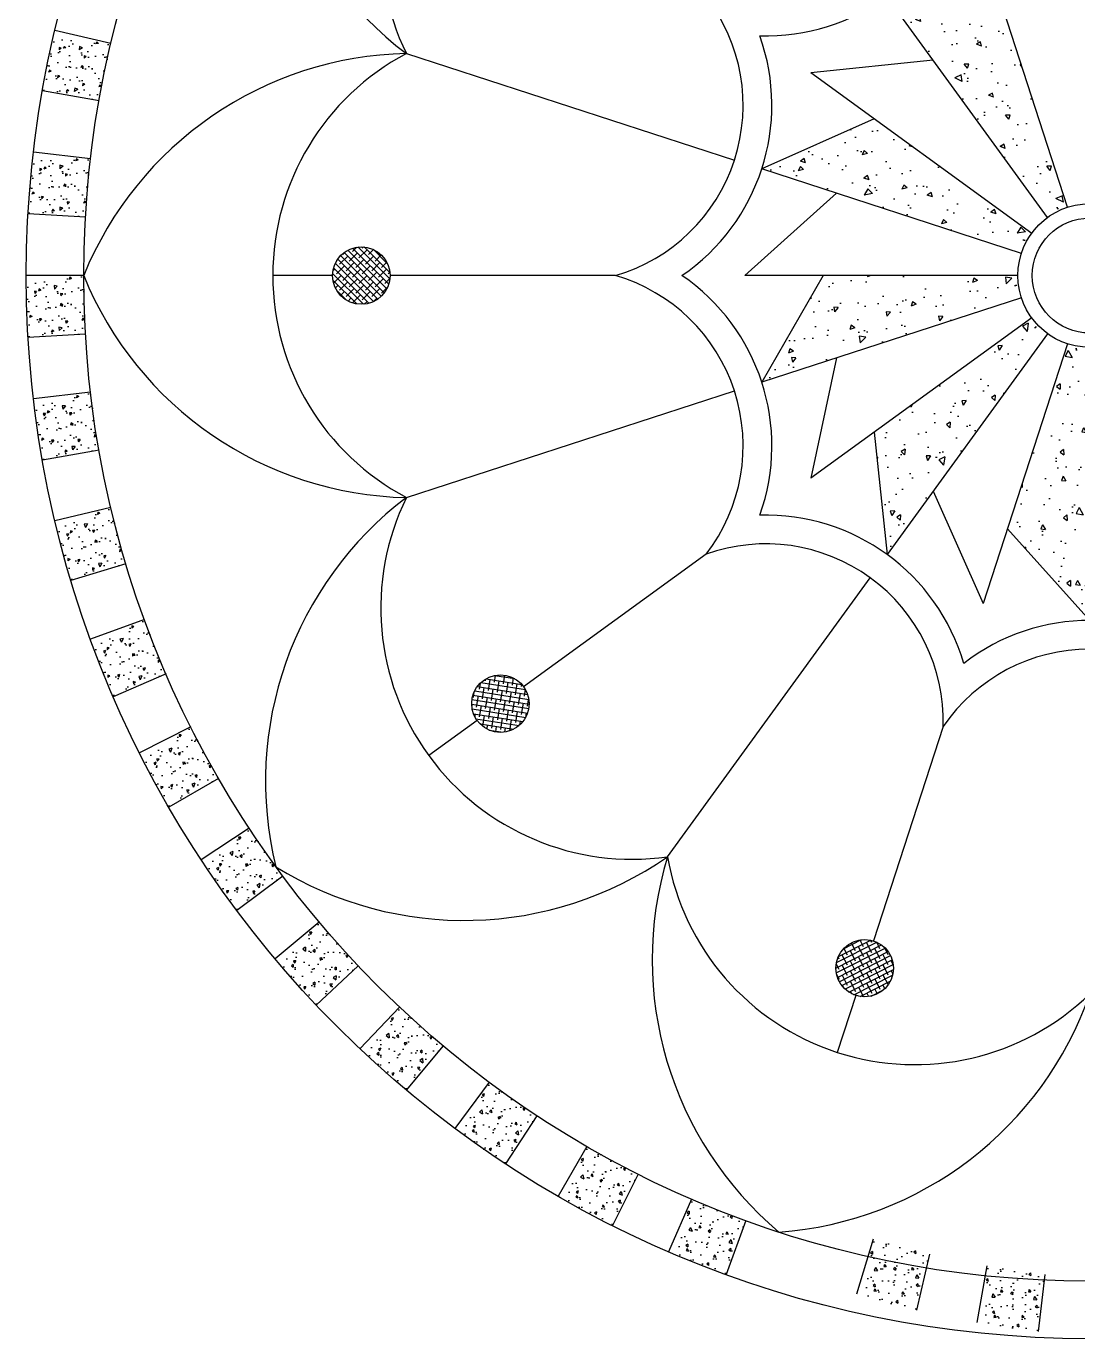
# Model space of a CAD drawing. Extents: x 38437 to 43277, y 56796 to 60496.
# Drawn here: x 38437 to 40266, y 56796 to 59080 of the extents above; entities that cross this region are included whole.
import ezdxf

# ---------------------------------------------------------------- set-up
doc = ezdxf.new("R2010")
doc.units = 0
doc.header["$LTSCALE"] = 10
doc.header["$MEASUREMENT"] = 0
for name, color, linetype in [('3', 3, 'CONTINUOUS'), ('7', 7, 'CONTINUOUS'), ('BH', 3, 'CONTINUOUS')]:
    doc.layers.add(name, color=color, linetype=linetype)

msp = doc.modelspace()

# ---------------------------------------------------------------- hatches: boundary and pattern name
at = {"layer": 'BH'}
h = msp.add_hatch(dxfattribs=at)
h.set_pattern_fill('AR-CONC', color=256, scale=0.5, angle=108, style=0)
h.set_pattern_definition([(158, (40286.82, 58645.775), (-20.57, 89.097), [9.525, -104.775]), (103, (40286.82, 58645.775), (-85.408, -46.279), [7.62, -83.82]), (208.451, (40285.105, 58653.2), (-105.977, 42.818), [8.095, -89.045]), (154.184, (40262.66, 58637.93), (-21.892, 135.402), [14.287, -157.162]), (204.636, (40260.84, 58649.21), (-154.34, 74.663), [12.142, -133.567]), (99.184, (40262.66, 58637.93), (-154.34, 74.663), [11.43, -125.73]), (129, (40264.78, 58651.97), (25.204, 87.898), [9.525, -104.775]), (74, (40264.78, 58651.97), (-97.136, 0.93), [7.62, -83.82]), (179.451, (40266.88, 58659.29), (-71.931, 88.828), [8.095, -89.045]), (145.5, (40286.82, 58645.775), (-40.6855, -11.5958), [0, -82.804, 0, -85.09, 0, -84.1375]), (115.5, (40286.82, 58645.775), (-57.963, 16.296), [0, -48.514, 0, -80.899, 0, -32.0675]), (75.5, (40295.57, 58618.84), (-18.2257, 65.3623), [0, -31.75, 0, -99.06, 0, -131.445]), (65.5, (40299.496, 58606.76), (-34.978, 66.511), [0, -41.275, 0, -65.786, 0, -93.345])])
h.paths.add_polyline_path([(39934.1, 59131.2), (40213.3, 58746.9, -0.078702), (40248.2, 58764.7), (40143.6, 59086.7)])
h = msp.add_hatch(dxfattribs=at)
h.set_pattern_fill('AR-CONC', color=256, scale=0.25, angle=166.6667, style=0)
h.set_pattern_definition([(216.6667, (40286.82, 58645.775), (-43.3995, 14.381), [4.7625, -52.3875]), (161.6667, (40286.82, 58645.775), (-2.442, -48.5086), [3.81, -41.91]), (267.1177, (40283.203, 58646.974), (-45.8416, -34.1273), [4.0475, -44.5225]), (212.851, (40283.89, 58633.42), (-63.5191, 25.856), [7.1437, -78.5812]), (263.3023, (40278.6, 58635.57), (-72.0163, -46.5017), [6.0713, -66.7837]), (157.8507, (40283.89, 58633.42), (-72.0164, -46.5016), [5.715, -62.865]), (187.6667, (40278.444, 58637.97), (-30.986, 33.6184), [4.7625, -52.3875]), (132.6667, (40278.444, 58637.97), (-25.6532, -41.2427), [3.81, -41.91]), (238.118, (40275.86, 58640.773), (-56.6391, -7.6243), [4.0475, -44.5225]), (204.1667, (40286.82, 58645.775), (-5.62627, -20.39089), [0, -41.402, 0, -42.545, 0, -42.06875]), (174.1667, (40286.82, 58645.775), (-22.03044, -20.51763), [0, -24.257, 0, -40.4495, 0, -16.03375]), (134.1667, (40300.598, 58642.51), (-32.65365, 9.21092), [0, -15.875, 0, -49.53, 0, -65.7225]), (124.1667, (40306.777, 58641.045), (-37.5, 2.35496), [0, -20.6375, 0, -32.893, 0, -46.6725])])
h.paths.add_polyline_path([(38584, 59049.4), (38486.7, 59072.4, 0.014545), (38464.9, 58967), (38563.4, 58949.7, -0.014545)])
h = msp.add_hatch(dxfattribs=at)
h.set_pattern_fill('AR-CONC', color=256, scale=0.5, angle=144, style=0)
h.set_pattern_definition([(194, (40286.82, 58645.775), (-69.011, 59.99), [9.525, -104.775]), (139, (40286.82, 58645.775), (-41.894, -87.642), [7.62, -83.82]), (244.451, (40281.07, 58650.77), (-110.905, -27.651), [8.095, -89.045]), (190.184, (40271.89, 58625.23), (-97.298, 96.675), [14.287, -157.162]), (240.636, (40263.78, 58633.28), (-168.749, -30.314), [12.142, -133.567]), (135.184, (40271.89, 58625.23), (-168.75, -30.314), [11.43, -125.73]), (165, (40265.35, 58637.83), (-31.274, 85.926), [9.525, -104.775]), (110, (40265.35, 58637.83), (-79.131, -56.342), [7.62, -83.82]), (215.451, (40262.74, 58644.99), (-110.405, 29.583), [8.095, -89.045]), (181.5, (40286.82, 58645.775), (-26.0995, -33.2955), [0, -82.804, 0, -85.09, 0, -84.1375]), (151.5, (40286.82, 58645.775), (-56.4715, -20.886), [0, -48.514, 0, -80.899, 0, -32.0675]), (111.5, (40309.73, 58629.13), (-53.1639, 42.1664), [0, -31.75, 0, -99.06, 0, -131.445]), (101.5, (40320.006, 58621.664), (-67.392, 33.249), [0, -41.275, 0, -65.786, 0, -93.345])])
h.paths.add_polyline_path([(39716.2, 58831.2), (40167.9, 58684.4, -0.078702), (40185.7, 58719.2), (39911.8, 58918.3)])
h = msp.add_hatch(dxfattribs=at)
h.set_pattern_fill('AR-CONC', color=256, scale=0.25, angle=173.3333, style=0)
h.set_pattern_definition([(223.3333, (40286.82, 58645.775), (-44.7756, 9.2454), [4.7625, -52.3875]), (168.3333, (40286.82, 58645.775), (3.206, -48.464), [3.81, -41.91]), (273.7843, (40283.09, 58646.546), (-41.5697, -39.2184), [4.0475, -44.5225]), (219.5175, (40285.345, 58633.16), (-66.0913, 18.3071), [7.1437, -78.5812]), (269.969, (40279.84, 58634.687), (-66.1308, -54.548), [6.0713, -66.7837]), (164.5173, (40285.345, 58633.16), (-66.131, -54.5478), [5.715, -62.865]), (194.3333, (40279.406, 58637.05), (-34.67935, 29.7939), [4.7625, -52.3875]), (139.3333, (40279.406, 58637.05), (-20.6918, -43.942), [3.81, -41.91]), (244.7847, (40276.517, 58639.535), (-55.371, -14.1482), [4.0475, -44.5225]), (210.8333, (40286.82, 58645.775), (-3.22099, -20.90619), [0, -41.402, 0, -42.545, 0, -42.06875]), (180.8333, (40286.82, 58645.775), (-19.49953, -22.93648), [0, -24.257, 0, -40.4495, 0, -16.03375]), (140.8333, (40300.884, 58644.131), (-33.50218, 5.35778), [0, -15.875, 0, -49.53, 0, -65.7225]), (130.8333, (40307.19, 58643.394), (-37.51986, -2.01445), [0, -20.6375, 0, -32.893, 0, -46.6725])])
h.paths.add_polyline_path([(38548.7, 58848.9), (38449.3, 58860.5, 0.014545), (38439.9, 58753.3), (38539.8, 58747.5, -0.014545)])
h = msp.add_hatch(dxfattribs=at)
h.set_pattern_fill('ANSI38', color=256, scale=2.5, angle=90, style=0)
h.set_pattern_definition([(135, (40286.819, 58645.775), (-5.61266, -5.61266), []), (225, (40286.819, 58645.775), (-5.61266, -16.83798), [19.84375, -11.90625])])
edge = h.paths.add_edge_path()
edge.add_arc((39019.6, 58645.8), 50, 90, 450)
h = msp.add_hatch(dxfattribs=at)
h.set_pattern_fill('AR-CONC', color=256, scale=0.25, angle=180, style=0)
h.set_pattern_definition([(230, (40286.82, 58645.775), (-45.5462, 3.9848), [4.7625, -52.3875]), (175, (40286.82, 58645.775), (8.8107, -47.7642), [3.81, -41.91]), (280.451, (40283.024, 58646.107), (-36.7356, -43.7792), [4.0475, -44.5225]), (226.1842, (40286.82, 58633.075), (-67.7698, 10.5106), [7.1437, -78.5812]), (276.6356, (40281.17, 58633.95), (-59.351, -61.8564), [6.0712, -66.7837]), (171.184, (40286.82, 58633.075), (-59.3512, -61.8563), [5.715, -62.865]), (201, (40280.47, 58636.25), (-37.9037, 25.5664), [4.7625, -52.3875]), (146, (40280.47, 58636.25), (-15.4505, -46.047), [3.81, -41.91]), (251.4514, (40277.31, 58638.38), (-53.3541, -20.4807), [4.0475, -44.5225]), (217.5, (40286.82, 58645.775), (-0.77215, -21.13876), [0, -41.402, 0, -42.545, 0, -42.06875]), (187.5, (40286.82, 58645.775), (-16.70492, -25.04514), [0, -24.257, 0, -40.4495, 0, -16.03375]), (147.5, (40300.98, 58645.775), (-33.89765, 1.43219), [0, -15.875, 0, -49.53, 0, -65.7225]), (137.5, (40307.33, 58645.775), (-37.0323, -6.3566), [0, -20.6375, 0, -32.893, 0, -46.6725])])
h.paths.add_polyline_path([(38536.8, 58645.8), (38436.8, 58645.8, 0.014545), (38439.9, 58538.2), (38539.8, 58544, -0.014545)])
h = msp.add_hatch(dxfattribs=at)
h.set_pattern_fill('AR-CONC', color=256, scale=0.5, angle=180, style=0)
h.set_pattern_definition([(230, (40286.82, 58645.775), (-91.092, 7.97), [9.525, -104.775]), (175, (40286.82, 58645.775), (17.621, -95.528), [7.62, -83.82]), (280.451, (40279.23, 58646.44), (-73.471, -87.558), [8.095, -89.045]), (226.184, (40286.82, 58620.38), (-135.54, 21.021), [14.287, -157.162]), (276.636, (40275.52, 58622.13), (-118.702, -123.713), [12.142, -133.567]), (171.184, (40286.82, 58620.38), (-118.702, -123.713), [11.43, -125.73]), (201, (40274.12, 58626.725), (-75.807, 51.133), [9.525, -104.775]), (146, (40274.12, 58626.725), (-30.901, -92.094), [7.62, -83.82]), (251.451, (40267.8, 58630.99), (-106.708, -40.961), [8.095, -89.045]), (217.5, (40286.82, 58645.775), (-1.5443, -42.2775), [0, -82.804, 0, -85.09, 0, -84.1375]), (187.5, (40286.82, 58645.775), (-33.41, -50.0903), [0, -48.514, 0, -80.899, 0, -32.0675]), (147.5, (40315.14, 58645.775), (-67.7953, 2.8644), [0, -31.75, 0, -99.06, 0, -131.445]), (137.5, (40327.84, 58645.775), (-74.0646, -12.713), [0, -41.275, 0, -65.786, 0, -93.345])])
h.paths.add_polyline_path([(39716.2, 58460.4), (40167.9, 58607.1, -0.078702), (40161.8, 58645.8), (39823.2, 58645.8)])
h = msp.add_hatch(dxfattribs=at)
h.set_pattern_fill('AR-CONC', color=256, scale=0.5, angle=-144, style=0)
h.set_pattern_definition([(266, (40286.82, 58645.775), (-78.38, -47.095), [9.525, -104.775]), (211, (40286.82, 58645.775), (70.406, -66.926), [7.62, -83.82]), (316.451, (40280.29, 58641.85), (-7.974, -114.022), [8.095, -89.045]), (262.184, (40301.75, 58625.23), (-122.01, -62.662), [14.287, -157.162]), (312.636, (40291.58, 58620), (-23.315, -169.857), [12.142, -133.567]), (207.184, (40301.75, 58625.23), (-23.316, -169.857), [11.43, -125.73]), (237, (40287.74, 58622.9), (-91.385, -3.191), [9.525, -104.775]), (182, (40287.74, 58622.9), (29.132, -92.669), [7.62, -83.82]), (287.451, (40280.13, 58622.63), (-62.252, -95.86), [8.095, -89.045]), (253.5, (40286.82, 58645.775), (23.6007, -35.111), [0, -82.804, 0, -85.09, 0, -84.1375]), (223.5, (40286.82, 58645.775), (2.4132, -60.1617), [0, -48.514, 0, -80.899, 0, -32.0675]), (183.5, (40309.73, 58662.422), (-56.5312, -37.5318), [0, -31.75, 0, -99.06, 0, -131.445]), (173.5, (40320.006, 58669.887), (-52.447, -53.8193), [0, -41.275, 0, -65.786, 0, -93.345])])
h.paths.add_polyline_path([(39934.1, 58160.4), (40213.3, 58544.6, -0.078702), (40185.7, 58572.3), (39911.8, 58373.3)])
h = msp.add_hatch(dxfattribs=at)
h.set_pattern_fill('AR-CONC', color=256, scale=0.5, angle=-108, style=0)
h.set_pattern_definition([(302, (40286.82, 58645.775), (-35.729, -84.171), [9.525, -104.775]), (247, (40286.82, 58645.775), (96.298, -12.761), [7.62, -83.82]), (352.451, (40283.84, 58638.76), (60.569, -96.932), [8.095, -89.045]), (298.184, (40310.98, 58637.93), (-61.876, -122.41), [14.287, -157.162]), (348.636, (40305.82, 58627.73), (80.977, -151.122), [12.143, -133.567]), (243.184, (40310.98, 58637.93), (80.977, -151.122), [11.43, -125.73]), (273, (40301.01, 58627.81), (-72.056, -56.296), [9.525, -104.775]), (218, (40301.01, 58627.81), (78.038, -57.847), [7.62, -83.82]), (323.451, (40295.01, 58623.12), (5.982, -114.143), [8.095, -89.045]), (289.5, (40286.82, 58645.775), (39.7311, -14.5332), [0, -82.804, 0, -85.09, 0, -84.1375]), (259.5, (40286.82, 58645.775), (37.3145, -47.2534), [0, -48.514, 0, -80.899, 0, -32.0675]), (219.5, (40295.57, 58672.71), (-23.674, -63.592), [0, -31.75, 0, -99.06, 0, -131.445]), (209.5, (40299.496, 58684.79), (-10.796, -74.368), [0, -41.275, 0, -65.786, 0, -93.345])])
h.paths.add_polyline_path([(40286.8, 58045.8), (40286.8, 58520.8, -0.078702), (40248.2, 58526.9), (40143.6, 58204.9)])
h = msp.add_hatch(dxfattribs=at)
h.set_pattern_fill('AR-CONC', color=256, scale=0.25, angle=-173.3333, style=0)
h.set_pattern_definition([(236.6667, (40286.82, 58645.775), (-45.7008, -1.32976), [4.7625, -52.3875]), (181.6667, (40286.82, 58645.775), (14.2962, -46.4183), [3.81, -41.91]), (287.1177, (40283.01, 58645.664), (-31.4048, -47.7479), [4.0475, -44.5225]), (232.851, (40288.294, 58633.16), (-68.5317, 2.572), [7.1437, -78.5812]), (283.3023, (40282.58, 58633.375), (-51.7687, -68.3284), [6.0713, -66.7837]), (177.8507, (40288.294, 58633.16), (-51.7688, -68.3283), [5.715, -62.865]), (207.6667, (40281.618, 58635.577), (-40.6155, 20.99316), [4.7625, -52.3875]), (152.6667, (40281.62, 58635.577), (-10.0003, -47.5293), [3.81, -41.91]), (258.118, (40278.233, 58637.327), (-50.6157, -26.5363), [4.0475, -44.5225]), (224.1667, (40286.82, 58645.775), (1.68713, -21.08547), [0, -41.402, 0, -42.545, 0, -42.06875]), (194.1667, (40286.82, 58645.775), (-13.6844, -26.81512), [0, -24.257, 0, -40.4495, 0, -16.03375]), (154.1667, (40300.884, 58647.419), (-33.83471, -2.51277), [0, -15.875, 0, -49.53, 0, -65.7225]), (144.1667, (40307.19, 58648.156), (-36.04394, -10.61283), [0, -20.6375, 0, -32.893, 0, -46.6725])])
h.paths.add_polyline_path([(38548.7, 58442.6), (38449.3, 58431, 0.014545), (38464.9, 58324.5), (38563.4, 58341.9, -0.014545)])
h = msp.add_hatch(dxfattribs=at)
h.set_pattern_fill('AR-CONC', color=256, scale=0.25, angle=-166.6667, style=0)
h.set_pattern_definition([(243.3333, (40286.82, 58645.775), (-45.2374, -6.6263), [4.7625, -52.3875]), (188.3333, (40286.82, 58645.775), (19.5884, -44.4448), [3.81, -41.91]), (293.7843, (40283.05, 58645.223), (-25.6492, -51.0709), [4.0475, -44.5225]), (239.5175, (40289.75, 58633.42), (-68.367, -5.4015), [7.1437, -78.5812]), (289.969, (40284.05, 58632.97), (-43.4862, -73.8763), [6.0712, -66.7837]), (184.5173, (40289.75, 58633.42), (-43.4863, -73.8763), [5.715, -62.865]), (214.3333, (40282.837, 58635.042), (-42.778, 16.136), [4.7625, -52.3875]), (159.3333, (40282.837, 58635.042), (-4.4149, -48.3689), [3.81, -41.91]), (264.7847, (40279.272, 58636.387), (-47.1928, -32.233), [4.0475, -44.5225]), (230.8333, (40286.82, 58645.775), (4.1236, -20.74703), [0, -41.402, 0, -42.545, 0, -42.06875]), (200.8333, (40286.82, 58645.775), (-10.47882, -28.22247), [0, -24.257, 0, -40.4495, 0, -16.03375]), (160.8333, (40300.598, 58649.04), (-33.31422, -6.42375), [0, -15.875, 0, -49.53, 0, -65.7225]), (150.8333, (40306.777, 58650.505), (-34.56815, -14.7255), [0, -20.6375, 0, -32.893, 0, -46.6725])])
h.paths.add_polyline_path([(38584, 58242.2), (38486.7, 58219.1, 0.014545), (38514.5, 58115.2), (38610.3, 58143.9, -0.014545)])
h = msp.add_hatch(dxfattribs=at)
h.set_pattern_fill('AR-CONC', color=256, scale=0.25, angle=-160, style=0)
h.set_pattern_definition([(250, (40286.82, 58645.775), (-44.1623, -11.83325), [4.7625, -52.3875]), (195, (40286.82, 58645.775), (24.6157, -41.8702), [3.81, -41.91]), (300.451, (40283.14, 58644.79), (-19.5468, -53.7033), [4.0475, -44.5225]), (246.1842, (40291.163, 58633.84), (-67.2776, -13.3019), [7.1437, -78.5812]), (296.6356, (40285.557, 58632.73), (-34.6156, -78.4252), [6.0712, -66.7837]), (191.184, (40291.16, 58633.84), (-34.6157, -78.4252), [5.715, -62.865]), (221, (40284.11, 58634.653), (-44.3621, 11.0607), [4.7625, -52.3875]), (166, (40284.11, 58634.653), (1.2303, -48.5544), [3.81, -41.91]), (271.4514, (40280.413, 58635.574), (-43.1317, -37.4938), [4.0475, -44.5225]), (237.5, (40286.82, 58645.775), (6.5043, -20.12803), [0, -41.402, 0, -42.545, 0, -42.06875]), (207.5, (40286.82, 58645.775), (-7.13154, -29.24815), [0, -24.257, 0, -40.4495, 0, -16.03375]), (167.5, (40300.126, 58650.618), (-32.3432, -10.24786), [0, -15.875, 0, -49.53, 0, -65.7225]), (157.5, (40306.093, 58652.79), (-32.6249, -18.63906), [0, -20.6375, 0, -32.893, 0, -46.6725])])
h.paths.add_polyline_path([(38642.4, 58047.2), (38548.4, 58013, 0.014545), (38588.1, 57913), (38679.9, 57952.6, -0.014545)])
h = msp.add_hatch(dxfattribs=at)
h.set_pattern_fill('ANSI38', color=256, scale=2.5, angle=-234, style=0)
h.set_pattern_definition([(171, (40286.819, 58645.775), (-1.2417, -7.839776), []), (261, (40286.819, 58645.775), (5.35638, -16.92125), [19.84375, -11.90625])])
edge = h.paths.add_edge_path()
edge.add_arc((39261.6, 57900.9), 50, -234, 126)
h = msp.add_hatch(dxfattribs=at)
h.set_pattern_fill('AR-CONC', color=256, scale=0.25, angle=-153.3333, style=0)
h.set_pattern_definition([(256.6667, (40286.82, 58645.775), (-42.4899, -16.88016), [4.7625, -52.3875]), (201.6667, (40286.82, 58645.775), (29.31, -38.7294), [3.81, -41.91]), (307.1177, (40283.28, 58644.37), (-13.1801, -55.6094), [4.0475, -44.5225]), (252.851, (40292.52, 58634.426), (-65.2784, -21.0224), [7.1437, -78.5812]), (303.3023, (40287.08, 58632.674), (-25.277, -81.9136), [6.0712, -66.7837]), (197.8507, (40292.52, 58634.426), (-25.277, -81.9135), [5.715, -62.865]), (227.6667, (40285.42, 58634.413), (-45.3462, 5.8358), [4.7625, -52.3875]), (172.6667, (40285.42, 58634.413), (6.8588, -48.0833), [3.81, -41.91]), (278.118, (40281.64, 58634.9), (-38.4873, -42.2475), [4.0475, -44.5225]), (244.1667, (40286.82, 58645.775), (8.79704, -19.23683), [0, -41.402, 0, -42.545, 0, -42.06875]), (214.1667, (40286.82, 58645.775), (-3.68782, -29.8783), [0, -24.257, 0, -40.4495, 0, -16.03375]), (174.1667, (40299.474, 58652.13), (-30.93481, -13.93339), [0, -15.875, 0, -49.53, 0, -65.7225]), (164.1667, (40305.148, 58654.98), (-30.2404, -22.30055), [0, -20.6375, 0, -32.893, 0, -46.6725])])
h.paths.add_polyline_path([(38723, 57860.4), (38633.6, 57815.5, 0.014545), (38684.7, 57720.8), (38771.3, 57770.8, -0.014545)])
h = msp.add_hatch(dxfattribs=at)
h.set_pattern_fill('AR-CONC', color=256, scale=0.25, angle=-146.6667, style=0)
h.set_pattern_definition([(263.3333, (40286.82, 58645.775), (-40.2429, -21.6988), [4.7625, -52.3875]), (208.3333, (40286.82, 58645.775), (33.6081, -35.0648), [3.81, -41.91]), (313.7843, (40283.466, 58643.967), (-6.6351, -56.7635), [4.0475, -44.5225]), (259.5175, (40293.8, 58635.164), (-62.3965, -28.4586), [7.1437, -78.5812]), (309.969, (40288.6, 58632.79), (-15.5964, -84.2942), [6.0713, -66.7837]), (204.5173, (40293.8, 58635.164), (-15.5966, -84.2942), [5.715, -62.865]), (234.3333, (40286.748, 58634.328), (-45.71705, 0.532), [4.7625, -52.3875]), (179.3333, (40286.75, 58634.33), (12.3945, -46.9619), [3.81, -41.91]), (284.7847, (40282.94, 58634.37), (-33.3224, -46.43), [4.0475, -44.5225]), (250.8333, (40286.82, 58645.775), (10.97082, -18.08548), [0, -41.402, 0, -42.545, 0, -42.06875]), (220.8333, (40286.82, 58645.775), (-0.19422, -30.1044), [0, -24.257, 0, -40.4495, 0, -16.03375]), (180.8333, (40298.65, 58653.556), (-29.10807, -17.43049), [0, -15.875, 0, -49.53, 0, -65.7225]), (170.8333, (40303.956, 58657.046), (-27.447, -25.66046), [0, -20.6375, 0, -32.893, 0, -46.6725])])
h.paths.add_polyline_path([(38824.7, 57684.1), (38741.2, 57629.2, 0.014545), (38802.9, 57541), (38883.1, 57600.7, -0.014545)])
h = msp.add_hatch(dxfattribs=at)
h.set_pattern_fill('AR-CONC', color=256, scale=0.25, angle=-140, style=0)
h.set_pattern_definition([(270, (40286.82, 58645.775), (-37.45175, -26.224), [4.7625, -52.3875]), (215, (40286.82, 58645.775), (37.4516, -30.926), [3.81, -41.91]), (320.451, (40283.7, 58643.59), (-0.0004, -57.15), [4.0475, -44.5225]), (266.1842, (40294.98, 58636.046), (-58.6707, -35.51), [7.1437, -78.5812]), (316.6356, (40290.094, 58633.09), (-5.705, -85.5349), [6.0712, -66.7837]), (211.184, (40294.98, 58636.046), (-5.7052, -85.5348), [5.715, -62.865]), (241, (40288.078, 58634.397), (-45.4697, -4.77906), [4.7625, -52.3875]), (186, (40288.078, 58634.397), (17.7627, -45.2054), [3.81, -41.91]), (291.4514, (40284.29, 58634), (-27.7069, -49.9845), [4.0475, -44.5225]), (257.5, (40286.82, 58645.775), (12.99623, -16.68956), [0, -41.402, 0, -42.545, 0, -42.06875]), (227.5, (40286.82, 58645.775), (3.302, -29.9234), [0, -24.257, 0, -40.4495, 0, -16.03375]), (187.5, (40297.667, 58654.877), (-26.8877, -20.69187), [0, -15.875, 0, -49.53, 0, -65.7225]), (177.5, (40302.53, 58658.96), (-24.28243, -28.67336), [0, -20.6375, 0, -32.893, 0, -46.6725])])
h.paths.add_polyline_path([(38946.2, 57520.9), (38869.6, 57456.6, 0.014545), (38941.2, 57376.2), (39013.9, 57444.9, -0.014545)])
h = msp.add_hatch(dxfattribs=at)
h.set_pattern_fill('ANSI38', color=256, scale=2.5, angle=-198, style=0)
h.set_pattern_definition([(207, (40286.819, 58645.775), (3.60355, -7.072364), []), (297, (40286.819, 58645.775), (14.279463, -10.54118), [19.84375, -11.90625])])
edge = h.paths.add_edge_path()
edge.add_arc((39895.2, 57440.6), 50, -198, 162)
h = msp.add_hatch(dxfattribs=at)
h.set_pattern_fill('AR-CONC', color=256, scale=0.25, angle=-133.3333, style=0)
h.set_pattern_definition([(276.6667, (40286.82, 58645.775), (-34.1541, -30.3946), [4.7625, -52.3875]), (221.6667, (40286.82, 58645.775), (40.7887, -26.3691), [3.81, -41.91]), (327.1177, (40283.973, 58643.242), (6.6343, -56.7636), [4.0475, -44.5225]), (272.851, (40296.057, 58637.06), (-54.1516, -42.0811), [7.1437, -78.5812]), (323.3023, (40291.544, 58633.55), (4.2635, -85.6188), [6.0713, -66.7837]), (217.8507, (40296.06, 58637.06), (4.2634, -85.6188), [5.715, -62.865]), (247.6667, (40289.39, 58634.62), (-44.6074, -10.02545), [4.7625, -52.3875]), (192.6667, (40289.39, 58634.62), (22.8906, -42.8377), [3.81, -41.91]), (298.118, (40285.673, 58633.784), (-21.7167, -52.8631), [4.0475, -44.5225]), (264.1667, (40286.82, 58645.775), (14.8459, -15.06794), [0, -41.402, 0, -42.545, 0, -42.06875]), (234.1667, (40286.82, 58645.775), (6.75357, -29.33774), [0, -24.257, 0, -40.4495, 0, -16.03375]), (194.1667, (40296.537, 58656.075), (-24.30371, -23.67343), [0, -15.875, 0, -49.53, 0, -65.7225]), (184.1667, (40300.894, 58660.694), (-20.78946, -31.2985), [0, -20.6375, 0, -32.893, 0, -46.6725])])
h.paths.add_polyline_path([(39085.9, 57372.9), (39017.3, 57300.1, 0.014545), (39097.7, 57228.6), (39161.9, 57305.2, -0.014545)])
h = msp.add_hatch(dxfattribs=at)
h.set_pattern_fill('AR-CONC', color=256, scale=0.25, angle=-126.6667, style=0)
h.set_pattern_definition([(283.3333, (40286.82, 58645.775), (-30.39456, -34.1541), [4.7625, -52.3875]), (228.3333, (40286.82, 58645.775), (43.5741, -21.4555), [3.81, -41.91]), (333.7843, (40284.286, 58642.93), (13.1793, -55.6096), [4.0475, -44.5225]), (279.5175, (40297.006, 58638.19), (-48.9, -48.0832), [7.1437, -78.5812]), (329.969, (40292.93, 58634.184), (14.1744, -84.545), [6.0713, -66.7837]), (224.5173, (40297.006, 58638.19), (14.1743, -84.545), [5.715, -62.865]), (254.3333, (40290.668, 58634.994), (-43.1419, -15.1363), [4.7625, -52.3875]), (199.3333, (40290.668, 58634.994), (27.709, -39.8906), [3.81, -41.91]), (304.7847, (40287.072, 58633.732), (-15.4328, -55.0268), [4.0475, -44.5225]), (270.8333, (40286.82, 58645.775), (16.49479, -13.24255), [0, -41.402, 0, -42.545, 0, -42.06875]), (240.8333, (40286.82, 58645.775), (10.1138, -28.35532), [0, -24.257, 0, -40.4495, 0, -16.03375]), (200.8333, (40295.275, 58657.134), (-21.39106, -26.33485), [0, -15.875, 0, -49.53, 0, -65.7225]), (190.8333, (40299.067, 58662.227), (-17.01536, -33.50037), [0, -20.6375, 0, -32.893, 0, -46.6725])])
h.paths.add_polyline_path([(39241.8, 57242.1), (39182.1, 57161.8, 0.014545), (39270.2, 57100.1), (39325.2, 57183.7, -0.014545)])
h = msp.add_hatch(dxfattribs=at)
h.set_pattern_fill('AR-CONC', color=256, scale=0.25, angle=-120, style=0)
h.set_pattern_definition([(290, (40286.82, 58645.775), (-26.224, -37.45175), [4.7625, -52.3875]), (235, (40286.82, 58645.775), (45.7703, -16.2518), [3.81, -41.91]), (340.451, (40284.634, 58642.654), (19.5461, -53.7036), [4.0475, -44.5225]), (286.1842, (40297.82, 58639.425), (-42.9873, -53.435), [7.1437, -78.5812]), (336.6356, (40294.236, 58634.97), (23.8937, -82.3277), [6.0712, -66.7837]), (231.184, (40297.82, 58639.425), (23.8935, -82.3277), [5.715, -62.865]), (261, (40291.893, 58635.513), (-41.093, -20.0424), [4.7625, -52.3875]), (206, (40291.893, 58635.513), (32.1526, -36.404), [3.81, -41.91]), (311.4514, (40288.47, 58633.843), (-8.9402, -56.4464), [4.0475, -44.5225]), (277.5, (40286.82, 58645.775), (17.92063, -11.23808), [0, -41.402, 0, -42.545, 0, -42.06875]), (247.5, (40286.82, 58645.775), (13.33727, -26.98945), [0, -24.257, 0, -40.4495, 0, -16.03375]), (207.5, (40293.9, 58658.038), (-18.18913, -28.64013), [0, -15.875, 0, -49.53, 0, -65.7225]), (197.5, (40297.075, 58663.538), (-13.01115, -35.2492), [0, -20.6375, 0, -32.893, 0, -46.6725])])
h.paths.add_polyline_path([(39411.8, 57130.2), (39361.8, 57043.6, 0.014545), (39456.5, 56992.6), (39501.4, 57081.9, -0.014545)])
h = msp.add_hatch(dxfattribs=at)
h.set_pattern_fill('AR-CONC', color=256, scale=0.25, angle=-113.3333, style=0)
h.set_pattern_definition([(296.6667, (40286.82, 58645.775), (-21.6988, -40.2429), [4.7625, -52.3875]), (241.6667, (40286.82, 58645.775), (47.3476, -10.8283), [3.81, -41.91]), (347.1177, (40285.01, 58642.42), (25.6485, -51.0713), [4.0475, -44.5225]), (292.851, (40298.48, 58640.745), (-36.4932, -58.0643), [7.1437, -78.5812]), (343.3023, (40295.44, 58635.906), (33.2898, -78.9972), [6.0713, -66.7837]), (237.8507, (40298.48, 58640.745), (33.2896, -78.9972), [5.715, -62.865]), (267.6667, (40293.05, 58636.17), (-38.48836, -24.6775), [4.7625, -52.3875]), (212.6667, (40293.05, 58636.17), (36.1615, -32.4252), [3.81, -41.91]), (318.118, (40289.843, 58634.115), (-2.3268, -57.1026), [4.0475, -44.5225]), (284.1667, (40286.82, 58645.775), (19.10412, -9.08164), [0, -41.402, 0, -42.545, 0, -42.06875]), (254.1667, (40286.82, 58645.775), (16.38038, -25.2586), [0, -24.257, 0, -40.4495, 0, -16.03375]), (214.1667, (40292.428, 58658.778), (-14.74123, -30.5581), [0, -15.875, 0, -49.53, 0, -65.7225]), (204.1667, (40294.943, 58664.608), (-8.831, -36.5214), [0, -20.6375, 0, -32.893, 0, -46.6725])])
h.paths.add_polyline_path([(39593.7, 57038.9), (39554.1, 56947.1, 0.014545), (39654.1, 56907.3), (39688.3, 57001.3, -0.014545)])
h = msp.add_hatch(dxfattribs=at)
h.set_pattern_fill('AR-CONC', color=256, scale=0.25, angle=-106.6667, style=0)
h.set_pattern_definition([(303.3333, (40411.716, 58645.775), (-16.88016, -42.4899), [4.7625, -52.3875]), (248.3333, (40411.716, 58645.775), (48.2845, -5.2584), [3.81, -41.91]), (353.7843, (40410.31, 58642.234), (31.4041, -47.7484), [4.0475, -44.5225]), (299.5175, (40423.88, 58642.13), (-29.5056, -61.9083), [7.1437, -78.5812]), (349.969, (40421.424, 58636.974), (42.2357, -74.5983), [6.0712, -66.7837]), (244.5173, (40423.88, 58642.13), (42.2356, -74.5984), [5.715, -62.865]), (274.3333, (40419.02, 58636.96), (-35.3632, -28.97885), [4.7625, -52.3875]), (219.3333, (40419.02, 58636.96), (39.6813, -28.0078), [3.81, -41.91]), (324.7847, (40416.073, 58634.545), (4.3182, -56.9866), [4.0475, -44.5225]), (290.8333, (40411.716, 58645.775), (20.02925, -6.80238), [0, -41.402, 0, -42.545, 0, -42.06875]), (260.8333, (40411.716, 58645.775), (19.20196, -23.18616), [0, -24.257, 0, -40.4495, 0, -16.03375]), (220.8333, (40415.778, 58659.34), (-11.09397, -32.06284), [0, -15.875, 0, -49.53, 0, -65.7225]), (210.8333, (40417.6, 58665.424), (-4.5314, -37.29965), [0, -20.6375, 0, -32.893, 0, -46.6725])])
h.paths.add_polyline_path([(39909.8, 56969.3), (39881.1, 56873.5, 0.014545), (39985.1, 56845.6), (40008.1, 56942.9, -0.014545)])
h = msp.add_hatch(dxfattribs=at)
h.set_pattern_fill('AR-CONC', color=256, scale=0.25, angle=-100, style=0)
h.set_pattern_definition([(310, (40411.716, 58645.775), (-11.83324, -44.1623), [4.7625, -52.3875]), (255, (40411.716, 58645.775), (48.5685, 0.3827), [3.81, -41.91]), (0.451, (40410.73, 58642.095), (36.735, -43.7797), [4.0475, -44.5225]), (306.1842, (40424.223, 58643.57), (-22.119, -64.915), [7.1437, -78.5812]), (356.6356, (40422.38, 58638.16), (50.6104, -69.1906), [6.0712, -66.7837]), (251.184, (40424.22, 58643.57), (50.6103, -69.1907), [5.715, -62.865]), (281, (40419.994, 58637.868), (-31.7599, -32.8883), [4.7625, -52.3875]), (226, (40419.994, 58637.868), (42.6645, -23.2118), [3.81, -41.91]), (331.4514, (40417.347, 58635.127), (10.9047, -56.1), [4.0475, -44.5225]), (297.5, (40411.716, 58645.775), (20.68353, -4.43113), [0, -41.402, 0, -42.545, 0, -42.06875]), (267.5, (40411.716, 58645.775), (21.76387, -20.80017), [0, -24.257, 0, -40.4495, 0, -16.03375]), (227.5, (40414.175, 58659.72), (-7.2967, -33.13397), [0, -15.875, 0, -49.53, 0, -65.7225]), (217.5, (40415.278, 58665.974), (-0.17054, -37.5735), [0, -20.6375, 0, -32.893, 0, -46.6725])])
h.paths.add_polyline_path([(40107.8, 56922.4), (40090.5, 56823.9, 0.014545), (40196.9, 56808.3), (40208.6, 56907.6, -0.014545)])

# ---------------------------------------------------------------- linework, layer by layer
at = {"layer": '3'}
for p, q in [((38584, 59049.4), (38486.7, 59072.4)), ((39098, 59032), (39668.6, 58846.6)), ((38563.4, 58949.7), (38464.9, 58967)), ((38548.7, 58848.9), (38449.3, 58860.5)), ((38539.8, 58747.5), (38439.9, 58753.3)), ((38536.8, 58645.8), (38436.8, 58645.8)), ((38969.6, 58645.8), (38865.5, 58645.8)), ((39461.8, 58645.8), (39069.6, 58645.8)), ((38539.8, 58544), (38439.9, 58538.2)), ((38548.7, 58442.6), (38449.3, 58431)), ((39098, 58259.5), (39668.6, 58444.9)), ((38563.4, 58341.9), (38464.9, 58324.5)), ((38584, 58242.2), (38486.7, 58219.1)), ((39619.4, 58160.9), (39302, 57930.3)), ((38610.3, 58143.9), (38514.5, 58115.2)), ((39552.1, 57634.5), (39904.8, 58119.9)), ((38642.4, 58047.2), (38548.4, 58013)), ((38679.9, 57952.6), (38588.1, 57913)), ((39221.1, 57871.5), (39137, 57810.4)), ((38723, 57860.4), (38633.6, 57815.5)), ((40031.9, 57861.2), (39910.7, 57488.1)), ((38771.3, 57770.8), (38684.7, 57720.8)), ((38824.7, 57684.1), (38741.2, 57629.2)), ((38883.1, 57600.7), (38802.9, 57541)), ((38946.2, 57520.9), (38869.6, 57456.6)), ((39013.9, 57444.9), (38941.2, 57376.2)), ((39879.8, 57393), (39847.6, 57294.1)), ((39085.9, 57372.9), (39017.3, 57300.1)), ((39161.9, 57305.2), (39097.7, 57228.6)), ((39241.8, 57242.1), (39182.1, 57161.8)), ((39325.2, 57183.7), (39270.2, 57100.1)), ((39411.8, 57130.2), (39361.8, 57043.6)), ((39501.4, 57081.9), (39456.5, 56992.6)), ((39593.7, 57038.9), (39554.1, 56947.1)), ((39688.3, 57001.3), (39654.1, 56907.3)), ((39909.8, 56969.3), (39881.1, 56873.5)), ((40008.1, 56942.9), (39985.1, 56845.6)), ((40107.8, 56922.4), (40090.5, 56823.9)), ((40208.6, 56907.6), (40196.9, 56808.3))]:
    msp.add_line(p, q, dxfattribs=at)
for centre in [(39019.6, 58645.8), (39261.6, 57900.9), (39895.2, 57440.6)]:
    msp.add_circle(centre, 50, dxfattribs=at)
at = {"layer": '7'}
for p, q in [((40248.2, 58764.7), (40101.4, 59216.4)), ((40213.3, 58746.9), (39934.1, 59131.2)), ((40014.3, 59020.8), (39801.4, 58998.4)), ((40185.7, 58719.2), (39801.4, 58998.4)), ((39911.8, 58918.3), (39716.2, 58831.2)), ((40167.9, 58684.4), (39716.2, 58831.2)), ((39845.9, 58789), (39686.8, 58645.8)), ((40161.8, 58645.8), (39686.8, 58645.8)), ((39823.2, 58645.8), (39716.2, 58460.4)), ((40167.9, 58607.1), (39716.2, 58460.4)), ((40185.7, 58572.3), (39801.4, 58293.1)), ((40213.3, 58544.6), (39934.1, 58160.4)), ((40248.2, 58526.9), (40101.4, 58075.1)), ((39845.9, 58502.5), (39801.4, 58293.1)), ((39911.8, 58373.3), (39934.1, 58160.4)), ((40014.3, 58270.7), (40101.4, 58075.1)), ((40143.6, 58204.9), (40286.8, 58045.8))]:
    msp.add_line(p, q, dxfattribs=at)
for points in [[(41475.6, 59032, 0.601783), (41021.6, 59657, 0.601783), (40286.8, 59895.8, 0.601783), (39552.1, 59657, 0.601783), (39098, 59032, 0.601783), (39098, 58259.5, 0.601783), (39552.1, 57634.5, 0.601783), (40286.8, 57395.8, 0.601783), (41021.6, 57634.5, 0.601783), (41475.6, 58259.5, 0.601783)], [(39461.8, 58645.8, 0.528054), (39619.4, 59130.7, 0.528054), (40031.9, 59430.4, 0.528054), (40541.8, 59430.4, 0.528054), (40954.3, 59130.7, 0.528054), (41111.8, 58645.8, 0.528054), (40954.3, 58160.9, 0.528054), (40541.8, 57861.2, 0.528054), (40031.9, 57861.2, 0.528054), (39619.4, 58160.9, 0.528054)], [(40860.9, 58228.7, 0.341209), (40506.1, 57971, 0.341209), (40067.6, 57971, 0.341209), (39712.8, 58228.7, 0.341209), (39577.3, 58645.8, 0.341209), (39712.8, 59062.8, 0.341209), (40067.6, 59320.6, 0.341209), (40506.1, 59320.6, 0.341209), (40860.9, 59062.8, 0.341209), (40996.4, 58645.8, 0.341209)]]:
    msp.add_lwpolyline(points, format="xyb", close=True, dxfattribs=at)
for points in [[(39552.1, 59657, 0.299423), (38871, 59674.4, 0.299423), (39098, 59032, 0.299423)], [(39098, 59032, 0.299423), (38536.8, 58645.8, 0.299423), (39098, 58259.5, 0.299423)], [(39098, 58259.5, 0.299423), (38871, 57617.2, 0.299423), (39552.1, 57634.5, 0.299423)], [(39552.1, 57634.5, 0.299423), (39746, 56981.4, 0.299423), (40286.8, 57395.8, 0.299423)]]:
    msp.add_lwpolyline(points, format="xyb", dxfattribs=at)
for radius in [1850, 1750, 125, 100]:
    msp.add_circle((40286.8, 58645.8), radius, dxfattribs=at)

doc.saveas('drawing.dxf')
